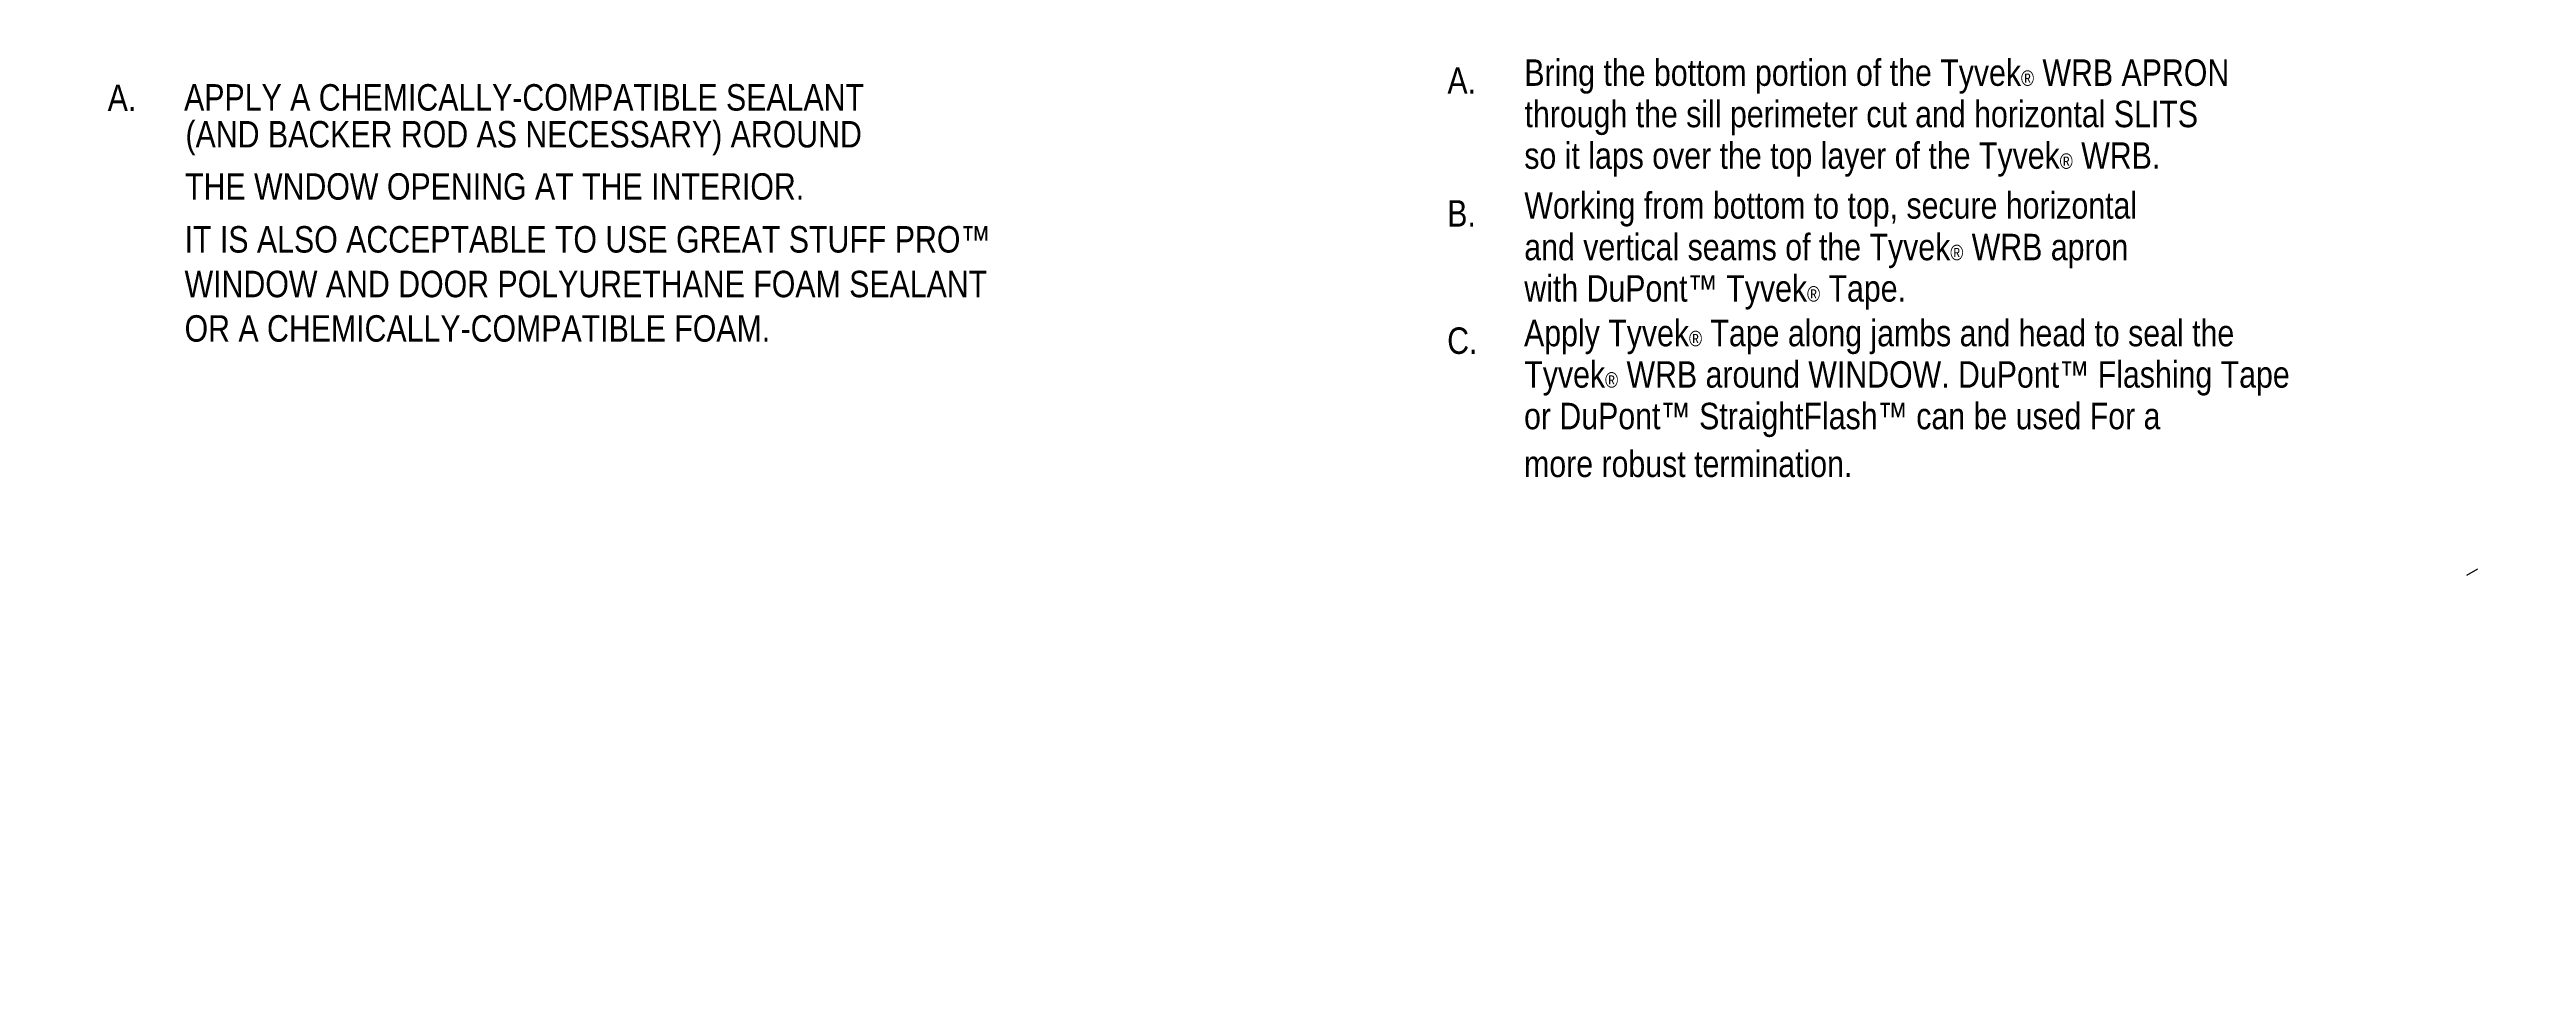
# Model space of a CAD drawing. Extents: x -1140 to 5605, y -816 to 2382.
# Drawn here: x 3532 to 4586, y 501 to 889 of the extents above; entities that cross this region are included whole.
import ezdxf

# ---------------------------------------------------------------- set-up
doc = ezdxf.new("R2010")
doc.units = 0
doc.header["$MEASUREMENT"] = 0
for name, color, linetype, lineweight in [('.ATI-TEXT', 7, 'Continuous', 0), ('G-ANNO-TTLB', 7, 'Continuous', 0), ('TYVEK', 7, 'Continuous', 0)]:
    doc.layers.add(name, color=color, linetype=linetype, lineweight=lineweight)

# ---------------------------------------------------------------- blocks, each defined once
blk = doc.blocks.new('Block_100')
at = {"layer": 'TYVEK', "color": 4, "lineweight": 25, "true_color": 0x00ffff}
for points in [[(4416.2, 573.5)], [(4478.3, 537.7)]]:
    blk.add_lwpolyline(points, dxfattribs=at)
blk = doc.blocks.new('Block_101')
at = {"layer": 'TYVEK', "color": 4, "lineweight": 25, "true_color": 0x00ffff}
for points in [[(4416.2, 573.5)], [(4395.9, 561.9)]]:
    blk.add_lwpolyline(points, dxfattribs=at)
blk = doc.blocks.new('Block_102')
at = {"layer": 'TYVEK', "color": 4, "lineweight": 25, "true_color": 0x00ffff}
for points in [[(4341.4, 619.9)], [(4363.8, 607)]]:
    blk.add_lwpolyline(points, dxfattribs=at)
blk = doc.blocks.new('Block_363')
at = {"layer": '.ATI-TEXT', "char_height": 0.2, "attachment_point": 7}
for s, insert in [('\\C18;\\c0;\\FArial Narrow|b0|i0|c1;\\H11.249999;\\W1.000000;Bring the bottom portion of the Tyvek\\H6.558750;®\\H11.249999; WRB APRON ', (4159.2, 870)), ('\\C18;\\c0;\\FArial Narrow|b0|i0|c1;\\H11.249999;\\W1.000000;A.', (4126.5, 870)), ('\\C18;\\c0;\\FArial Narrow|b0|i0|c1;\\H11.249999;\\W1.000000;through the sill perimeter cut and horizontal SLITS', (4159.3, 852.4)), ('\\C18;\\c0;\\FArial Narrow|b0|i0|c1;\\H11.249999;\\W1.000000;so it laps over the top layer of the Tyvek\\H6.558750;®\\H11.249999; WRB. ', (4159.2, 834.7))]:
    blk.add_mtext(s, dxfattribs=dict(at, insert=insert))
blk = doc.blocks.new('Block_364')
at = {"layer": '.ATI-TEXT', "char_height": 0.2, "attachment_point": 7}
for s, insert in [('\\C18;\\c0;\\FArial Narrow|b0|i0|c1;\\H11.249999;\\W1.000000;B.', (4126.4, 813.5)), ('\\C18;\\c0;\\FArial Narrow|b0|i0|c1;\\H11.249999;\\W1.000000;Working from bottom to top, secure horizontal', (4159.2, 813.5)), ('\\C18;\\c0;\\FArial Narrow|b0|i0|c1;\\H11.249999;\\W1.000000;and vertical seams of the Tyvek\\H6.558750;®\\H11.249999; WRB apron ', (4159.2, 795.8)), ('\\C18;\\c0;\\FArial Narrow|b0|i0|c1;\\H11.249999;\\W1.000000;with DuPont™ Tyvek\\H6.558750;®\\H11.249999; Tape. ', (4159.2, 778.2))]:
    blk.add_mtext(s, dxfattribs=dict(at, insert=insert))
blk = doc.blocks.new('Block_365')
at = {"layer": '.ATI-TEXT', "char_height": 0.2, "attachment_point": 7}
for s, insert in [('\\C18;\\c0;\\FArial Narrow|b0|i0|c1;\\H11.249999;\\W1.000000;C.', (4126.4, 759.2)), ('\\C18;\\c0;\\FArial Narrow|b0|i0|c1;\\H11.249999;\\W1.000000;Apply Tyvek\\H6.558750;®\\H11.249999; Tape along jambs and head to seal the', (4159.1, 759.2)), ('\\C18;\\c0;\\FArial Narrow|b0|i0|c1;\\H11.249999;\\W1.000000;Tyvek\\H6.558750;®\\H11.249999; WRB around WINDOW. DuPont™ Flashing Tape ', (4159.2, 741.6)), ('\\C18;\\c0;\\FArial Narrow|b0|i0|c1;\\H11.249999;\\W1.000000;or DuPont™ StraightFlash™ can be used For a', (4159.1, 723.9)), ('\\C18;\\c0;\\FArial Narrow|b0|i0|c1;\\H11.249999;\\W1.000000;more robust termination. ', (4159.1, 706.8))]:
    blk.add_mtext(s, dxfattribs=dict(at, insert=insert))
blk = doc.blocks.new('Block_366')
at = {"layer": '.ATI-TEXT', "char_height": 0.2, "attachment_point": 7}
for s, insert in [('\\C18;\\c0;\\FArial Narrow|b0|i0|c1;\\H11.249999;\\W1.000000;A.', (3556.5, 862.7)), ('\\C18;\\c0;\\FArial Narrow|b0|i0|c1;\\H11.249999;\\W1.000000;APPLY A CHEMICALLY-COMPATIBLE SEALANT', (3589, 862.7)), ('\\C18;\\c0;\\FArial Narrow|b0|i0|c1;\\H11.249999;\\W1.000000;(AND BACKER ROD AS NECESSARY) AROUND', (3589.6, 843.8)), ('\\C18;\\c0;\\FArial Narrow|b0|i0|c1;\\H11.249999;\\W1.000000;THE WNDOW OPENING AT THE INTERIOR.', (3589.4, 824.8)), ('\\C18;\\c0;\\FArial Narrow|b0|i0|c1;\\H11.249999;\\W1.000000;IT IS ALSO ACCEPTABLE TO USE GREAT STUFF PRO™', (3589.2, 802.3)), ('\\C18;\\c0;\\FArial Narrow|b0|i0|c1;\\H11.249999;\\W1.000000;WINDOW AND DOOR POLYURETHANE FOAM SEALANT', (3589.2, 783.3)), ('\\C18;\\c0;\\FArial Narrow|b0|i0|c1;\\H11.249999;\\W1.000000;OR A CHEMICALLY-COMPATIBLE FOAM.', (3589.2, 764.4))]:
    blk.add_mtext(s, dxfattribs=dict(at, insert=insert))

msp = doc.modelspace()

# ---------------------------------------------------------------- hatches: boundary and pattern name
at = {"layer": 'G-ANNO-TTLB', "true_color": 0xff00ff, "transparency": 33554687}
h = msp.add_hatch(color=6, dxfattribs=at)
edge = h.paths.add_edge_path()
edge.add_spline(control_points=[(5285.6, -733.2), (5285.6, -733.2), (2356, -733.2), (2356, -733.2), (2356, -733.2), (2356, 1723.8), (2356, 1723.8), (2356, 1723.8), (5285.6, 1723.8), (5285.6, 1723.8), (5285.6, 1723.8), (5285.6, -733.2), (5285.6, -733.2)], knot_values=[0, 0, 0, 0, 1, 1, 1, 2, 2, 2, 3, 3, 3, 4, 4, 4, 4], degree=3, periodic=0)
edge = h.paths.add_edge_path()
edge.add_spline(control_points=[(2365, 1714.8), (2365, 1714.8), (2365, -724.2), (2365, -724.2), (2365, -724.2), (5276.6, -724.2), (5276.6, -724.2), (5276.6, -724.2), (5276.6, 1714.8), (5276.6, 1714.8), (5276.6, 1714.8), (2365, 1714.8), (2365, 1714.8)], knot_values=[0, 0, 0, 0, 1, 1, 1, 2, 2, 2, 3, 3, 3, 4, 4, 4, 4], degree=3, periodic=0)
edge.add_line((2365, 1714.8), (2365, 1714.8))

# ---------------------------------------------------------------- linework, layer by layer
at = {"layer": 'G-ANNO-TTLB'}
for points in [[(5285.6, -733.2), (5285.6, -733.2), (2356, -733.2), (2356, -733.2), (2356, -733.2), (2356, 1723.8), (2356, 1723.8), (2356, 1723.8), (5285.6, 1723.8), (5285.6, 1723.8), (5285.6, 1723.8), (5285.6, -733.2), (5285.6, -733.2)], [(2365, 1714.8), (2365, 1714.8), (2365, -724.2), (2365, -724.2), (2365, -724.2), (5276.6, -724.2), (5276.6, -724.2), (5276.6, -724.2), (5276.6, 1714.8), (5276.6, 1714.8), (5276.6, 1714.8), (2365, 1714.8), (2365, 1714.8)]]:
    msp.add_open_spline(points, degree=3, knots=[0, 0, 0, 0, 1, 1, 1, 2, 2, 2, 3, 3, 3, 4, 4, 4, 4], dxfattribs=at)
at = {"layer": 'TYVEK', "color": 2, "lineweight": 25, "true_color": 0xffff00}
msp.add_line((4564.8, 667.8), (4560, 665), dxfattribs=at)
at = {"layer": 'TYVEK', "color": 4, "lineweight": 25, "true_color": 0x00ffff}
for points in [[(4341.4, 619.9)], [(4321.9, 603.1)], [(4363.8, 607)], [(4443.2, 552.4)], [(4445.5, 505.6)]]:
    msp.add_lwpolyline(points, dxfattribs=at)
at = {"layer": 'TYVEK', "color": 33, "lineweight": 25, "true_color": 0xcc9966}
msp.add_lwpolyline([(4478.3, 533.3)], dxfattribs=at)

# ---------------------------------------------------------------- block references
at = {"layer": '.ATI-TEXT'}
for name in ['Block_363', 'Block_366', 'Block_364', 'Block_365']:
    msp.add_blockref(name, (0, 0), dxfattribs=at)
at = {"layer": 'TYVEK'}
for name in ['Block_102', 'Block_101', 'Block_100']:
    msp.add_blockref(name, (0, 0), dxfattribs=at)

doc.saveas('drawing.dxf')
